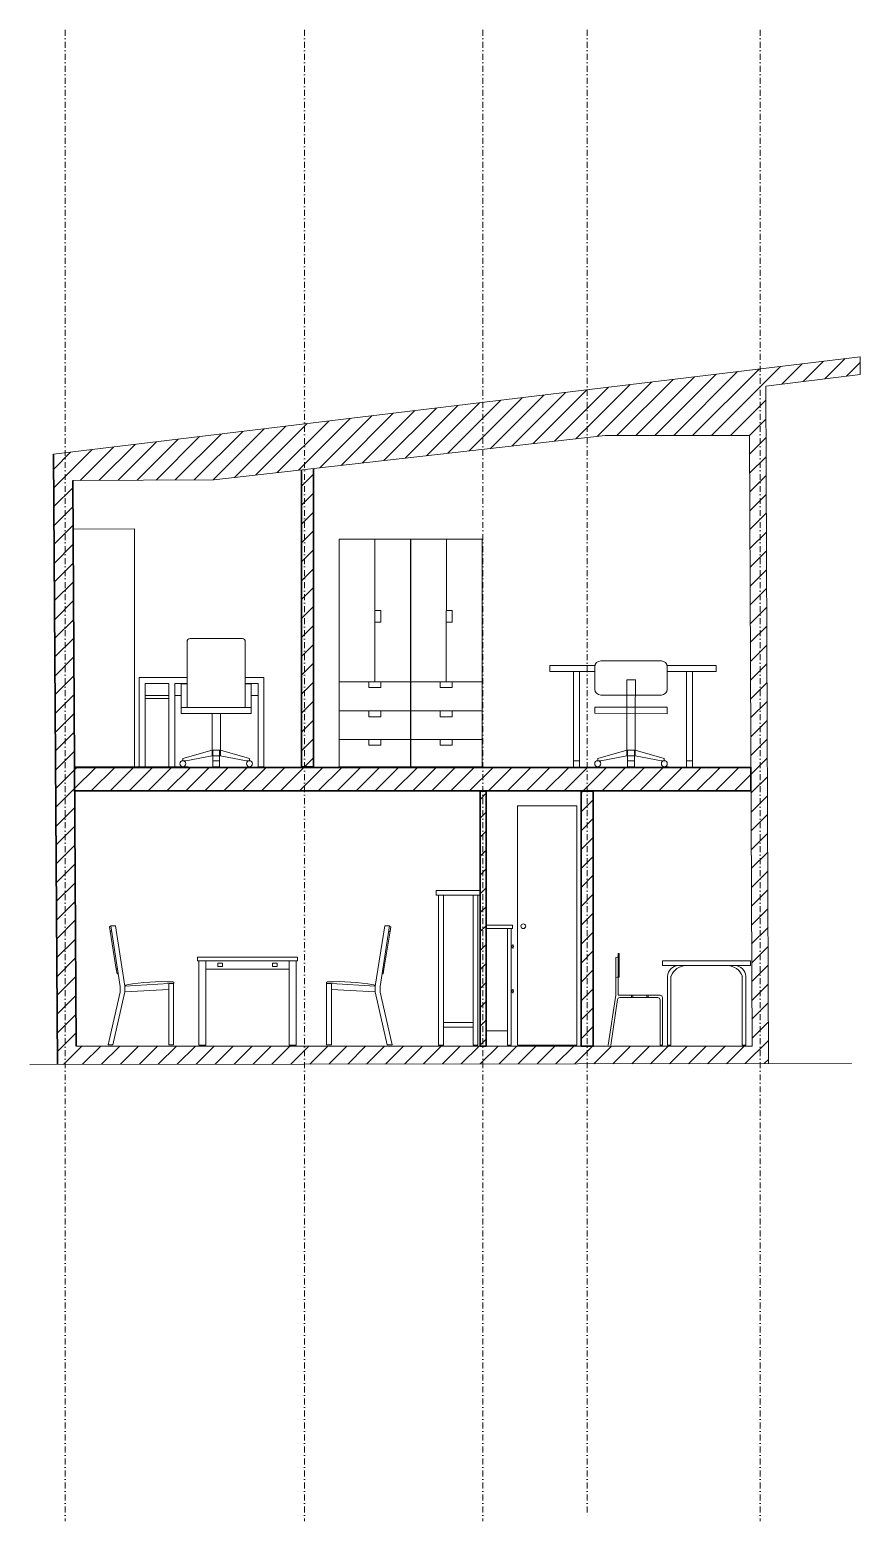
# Model space of a CAD drawing. Header units: centimetres. Extents: x -3748 to 36104, y 2014 to 15840.
# Drawn here: x 1505 to 2204, y 4841 to 6095 of the extents above; entities that cross this region are included whole.
import ezdxf

# ---------------------------------------------------------------- set-up
doc = ezdxf.new("R2010")
doc.units = ezdxf.units.CM
doc.header["$MEASUREMENT"] = 0
doc.linetypes.add('DASHDOT', pattern=[1, 0.5, -0.25, 0, -0.25])
for name, color, linetype, lineweight in [('Arredi', 3, 'Continuous', 15), ('Dettagli', 3, 'Continuous', 18), ('linee', 252, 'DASHDOT', 13), ('Muri esterni', 1, 'Continuous', 30)]:
    doc.layers.add(name, color=color, linetype=linetype, lineweight=lineweight)

msp = doc.modelspace()

# ---------------------------------------------------------------- hatches: boundary and pattern name
at = {"layer": 'Dettagli'}
h = msp.add_hatch(dxfattribs=at)
h.set_pattern_fill('ANSI31', color=256, scale=90)
h.paths.add_polyline_path([(2124.3, 5795.4), (2203.7, 5805.1), (2203.7, 5820.1), (1525.4, 5738.1), (1528.7, 5224.9), (2126.7, 5225.5)])
h.paths.add_polyline_path([(1541.6, 5716.1), (1660.1, 5716.7), (1989.3, 5753.9), (2110.6, 5753.9), (2111.8, 5474.7), (2111.8, 5474.7), (2111.8, 5473.2), (2112.8, 5240.3), (1889.1, 5240.2), (1889.1, 5240.2), (1884, 5240.2), (1544.2, 5240.2)], flags=16)
h.paths.add_polyline_path([(1597.3, 5550.3), (1637.6, 5550.3), (1637.6, 5580.6, -0.414214), (1640.1, 5583.1), (1684.1, 5583.1, -0.414214), (1686.6, 5580.6), (1686.6, 5550.3), (1702.3, 5550.3), (1702.3, 5475.3), (1697.3, 5475.3), (1697.3, 5535.3), (1691.6, 5535.3), (1691.6, 5525.1), (1691.6, 5520.1), (1665.6, 5520.1), (1665.6, 5489.1), (1690.1, 5482.3), (1690.1, 5480.3, -0.414214), (1692.6, 5477.8, -1), (1687.6, 5477.8, -0.414214), (1690.1, 5480.3), (1687.6, 5480.3), (1665.5, 5484.4), (1665, 5484.4), (1665, 5475.3), (1659.2, 5475.3), (1659.2, 5484.4), (1658.7, 5484.4), (1636.6, 5480.3), (1634.1, 5480.3, -0.414214), (1636.6, 5477.8, -0.410565), (1634.1, 5475.3), (1627.3, 5475.3), (1627.3, 5475.3), (1597.3, 5475.3)], flags=0)
h.paths.add_polyline_path([(1602.3, 5545.3), (1622.3, 5545.3), (1622.3, 5475.3), (1602.3, 5475.3)], flags=0)
h.paths.add_polyline_path([(1686.6, 5545.1), (1691.6, 5545.1), (1697.3, 5545.3), (1686.6, 5545.3)], flags=0)
h.paths.add_polyline_path([(1637.6, 5545.3), (1637.6, 5545.1), (1637.6, 5525.1), (1632.6, 5525.1), (1632.6, 5545.3)], flags=0)
h.paths.add_polyline_path([(1743.9, 5475.2), (1743.9, 5726.2), (1744, 5726.2), (1744, 5475.2)], flags=0)
h.paths.add_polyline_path([(1658.7, 5489.1), (1659.2, 5489.1), (1659.2, 5489.3)], flags=0)
h.paths.add_polyline_path([(1825.9, 5546.8), (1855.6, 5546.8), (1855.9, 5666.8), (1825.9, 5666.8)], flags=0)
h.paths.add_polyline_path([(1825.6, 5498.3), (1800.6, 5498.3), (1800.6, 5493.3), (1790.6, 5493.3), (1790.6, 5498.3), (1765.6, 5498.3), (1765.6, 5475.3), (1825.6, 5475.3)], flags=0)
h.paths.add_polyline_path([(1765.6, 5666.8), (1795.6, 5666.8), (1795.6, 5606.8), (1800.6, 5606.8), (1800.6, 5596.8), (1795.6, 5596.8), (1795.6, 5666.8), (1765.6, 5666.8), (1765.6, 5546.8), (1765.6, 5522.3), (1860.6, 5522.3), (1860.6, 5517.3), (1850.6, 5517.3), (1850.6, 5522.3), (1800.6, 5522.3), (1800.6, 5517.3), (1790.6, 5517.3), (1790.6, 5522.3), (1765.6, 5522.3)], flags=0)
h.paths.add_polyline_path([(1573.4, 5341.3), (1577.4, 5341.3), (1585.4, 5290.8, -0.256416), (1587.4, 5292, -0.056118), (1625.6, 5294.3, -0.61279), (1626.3, 5292.9), (1626.3, 5241.3), (1622.3, 5241.3), (1622.3, 5288), (1585.4, 5285.8), (1575.3, 5241.3), (1571.3, 5241.3), (1581.4, 5285.5), (1581.4, 5290.5), (1579.7, 5301.1, -0.095315), (1578.7, 5301.1), (1578.1, 5305.1), (1573, 5337), (1572.4, 5341, -0.100389), (1573.4, 5341.2)], flags=0)
h.paths.add_polyline_path([(1646.4, 5315.1), (1730.4, 5315.1), (1730.4, 5312.1), (1729.4, 5312.1), (1729.4, 5241.1), (1723.4, 5241.1), (1723.4, 5305.1), (1653.4, 5305.1), (1653.4, 5241.1), (1647.4, 5241.1), (1647.4, 5312.1), (1646.4, 5312.1)], flags=0)
h.paths.add_polyline_path([(1663.4, 5310.1), (1667.4, 5310.1), (1667.4, 5307.1), (1663.4, 5307.1)], flags=0)
h.paths.add_polyline_path([(1709.4, 5310.1), (1713.4, 5310.1), (1713.4, 5307.1), (1709.4, 5307.1)], flags=0)
h.paths.add_polyline_path([(1942.6, 5560.3), (1980.6, 5560.3, -0.356388), (1985.5, 5564.3), (2036.5, 5564.3, -0.356388), (2041.4, 5560.3), (2082.6, 5560.3), (2082.6, 5555.3), (2062.6, 5555.3), (2062.6, 5480.3), (2057.6, 5480.3), (2057.6, 5555.3), (2041.5, 5555.3), (2041.5, 5554.8), (2041.5, 5540.6, -0.414212), (2036.5, 5535.6), (2014.7, 5535.6), (2014.6, 5525.3), (2041.5, 5525.3), (2041.5, 5519.8), (2014.5, 5520), (2014.5, 5489.1), (2039, 5482.3), (2039, 5480.3, -0.414214), (2041.5, 5477.8, -1), (2036.5, 5477.8, -0.414214), (2039, 5480.3), (2036.5, 5480.3), (2014.5, 5484.4), (2014, 5484.4), (2014, 5475.3), (2008.1, 5475.3), (2008.1, 5484.4), (2007.6, 5484.4), (1985.5, 5480.3), (1983, 5480.3, -0.414214), (1985.5, 5477.8, -1), (1980.5, 5477.8, -0.414214), (1983, 5480.3), (1983, 5482.3), (2007.6, 5489.1), (2007.5, 5520.1), (1980.5, 5520.3), (1980.5, 5525.3), (2007.5, 5525.3), (2007.5, 5535.6), (1985.5, 5535.6, -0.414214), (1980.5, 5540.6), (1980.5, 5555.3), (1967.6, 5555.3), (1967.6, 5480.3), (1962.6, 5480.3), (1962.6, 5555.3), (1942.6, 5555.3)], flags=0)
h.paths.add_polyline_path([(1804, 5341.3), (1808, 5341.3), (1807.9, 5340.9, -0.100389), (1808.9, 5340.6), (1808.3, 5336.7), (1803.2, 5305.1), (1802.6, 5301.1, -0.095315), (1801.6, 5301.1), (1799.9, 5290.5), (1799.9, 5285.5), (1810, 5241.3), (1806, 5241.3), (1795.9, 5285.8), (1759, 5288), (1759, 5241.3), (1755, 5241.3), (1755, 5292.9, -0.61279), (1755.8, 5294.3, -0.056118), (1794, 5292, -0.256416), (1795.9, 5290.8)], flags=0)
h.paths.add_polyline_path([(1847.2, 5371.1), (1884.2, 5371.1), (1884.2, 5367.1), (1882.2, 5367.1), (1882.2, 5241.1), (1878.2, 5241.1), (1878.2, 5256.1), (1853.2, 5256.1), (1853.2, 5241.1), (1849.2, 5241.1), (1849.2, 5367.1), (1847.2, 5367.1)], flags=0)
h.paths.add_polyline_path([(1915.4, 5442.3), (1965.4, 5442.3), (1965.4, 5241.1), (1915.4, 5241.1)], flags=0)
h.paths.add_polyline_path([(1969, 5454.7), (1979.2, 5454.7), (1979.2, 5240.3), (1969, 5240.3)], flags=0)
edge = h.paths.add_edge_path(flags=0)
edge.add_line((1889.2, 5342.1), (1911.2, 5342.1))
edge.add_line((1911.2, 5342.1), (1911.2, 5339.1))
edge.add_line((1911.2, 5339.1), (1910.2, 5339.1))
edge.add_line((1910.2, 5339.1), (1910.2, 5324.8))
edge.add_line((1910.2, 5324.8), (1911.1, 5324.8))
edge.add_ellipse((1911.6, 5324), major_axis=(0, -1.5), ratio=0.357638, start_angle=300, end_angle=600, ccw=False)
edge.add_line((1911.1, 5323.3), (1910.2, 5323.3))
edge.add_line((1910.2, 5323.3), (1910.2, 5287.2))
edge.add_line((1910.2, 5287.2), (1911.1, 5287.2))
edge.add_ellipse((1911.6, 5286.4), major_axis=(0, -1.5), ratio=0.357638, start_angle=300, end_angle=600, ccw=False)
edge.add_line((1911.1, 5285.7), (1910.2, 5285.7))
edge.add_line((1910.2, 5285.7), (1910.2, 5241.1))
edge.add_line((1910.2, 5241.1), (1907.2, 5241.1))
edge.add_line((1907.2, 5241.1), (1907.2, 5253.1))
edge.add_line((1907.2, 5253.1), (1889.2, 5253.1))
edge.add_line((1889.2, 5253.1), (1889.2, 5339.1))
edge.add_line((1889.2, 5339.1), (1889.2, 5342.1))
h.paths.add_polyline_path([(2014, 5489.1), (2014, 5484.4), (2008.1, 5484.4), (2008.1, 5489.1)], flags=0)
h.paths.add_polyline_path([(1922.4, 5341.1, -1), (1918.4, 5341.1, -1)], flags=0)
h.paths.add_polyline_path([(2000.3, 5318.1), (2001, 5318.1), (2001, 5298.3), (2000.3, 5298.3), (2000.3, 5283.5, 0.436091), (2000.8, 5283.1), (2035.4, 5283.1, -0.414214), (2037.4, 5281.2), (2037.4, 5241.1), (2035.4, 5241.1), (2035.4, 5279.2, 0.414214), (2033.4, 5281.1), (2011.4, 5281.1), (2011.4, 5283.1), (2000.3, 5283.1), (2000.3, 5298.3, 0.096723), (1998.3, 5298.1), (1998.3, 5300.1), (1998.3, 5314.8, -0.072231), (1999.8, 5315.1), (2000.3, 5315.1)], flags=0)
h.paths.add_polyline_path([(2037.6, 5312.1), (2111.6, 5312.1), (2111.6, 5308.1), (2098.5, 5308.1, -0.356963), (2107.6, 5299.1), (2107.6, 5241.1), (2104.6, 5241.1), (2104.6, 5299.1, 0.298283), (2092.1, 5308.1), (2057.2, 5308.1, 0.298283), (2044.6, 5299.1), (2044.6, 5241.1), (2041.6, 5241.1), (2041.6, 5299.1, -0.356963), (2050.8, 5308.1), (2037.6, 5308.1)], flags=0)
h.paths.add_polyline_path([(2111.8, 5473.2), (2111.8, 5474.7), (1542.9, 5474.7), (1543, 5455), (2111.8, 5455)], flags=0)
h = msp.add_hatch(dxfattribs=at)
h.set_pattern_fill('ANSI31', color=256, scale=90)
h.paths.add_polyline_path([(1743.9, 5726.2), (1733.8, 5725.1), (1733.8, 5475.2), (1743.9, 5475.2)])
h = msp.add_hatch(dxfattribs=at)
h.set_pattern_fill('ANSI31', color=256, scale=90)
h.paths.add_polyline_path([(2111.8, 5474.7), (1542.9, 5474.7), (1543, 5455), (2111.8, 5455)])
h = msp.add_hatch(dxfattribs=at)
h.set_pattern_fill('ANSI31', color=256, scale=90)
h.paths.add_polyline_path([(1889.1, 5454.7), (1884, 5454.7), (1884, 5371.1), (1884.2, 5371.1), (1884.2, 5367.1), (1884, 5240.2), (1889.1, 5240.2)])
h = msp.add_hatch(dxfattribs=at)
h.set_pattern_fill('ANSI31', color=256, scale=90)
h.paths.add_polyline_path([(1979.2, 5454.7), (1969, 5454.7), (1969, 5240.3), (1979.2, 5240.3)])

# ---------------------------------------------------------------- linework, layer by layer
at = {"layer": 'Arredi', "lineweight": 0}
for p, q in [((1593.4, 5675.3), (1541.9, 5675)), ((1593.4, 5475.3), (1593.4, 5675.3)), ((1765.6, 5666.8), (1765.6, 5475.3)), ((1825.6, 5666.8), (1765.6, 5666.8)), ((1765.6, 5666.8), (1765.6, 5546.8)), ((1795.6, 5546.8), (1795.6, 5666.8)), ((1825.6, 5475.3), (1825.6, 5666.8)), ((1825.9, 5666.8), (1825.9, 5475.3)), ((1885.9, 5666.8), (1825.9, 5666.8)), ((1855.6, 5546.8), (1855.9, 5666.8)), ((1885.9, 5475.3), (1885.9, 5666.8)), ((1795.6, 5606.8), (1800.6, 5606.8)), ((1800.6, 5596.8), (1795.6, 5596.8)), ((1800.6, 5606.8), (1800.6, 5596.8)), ((1855.7, 5606.8), (1860.7, 5606.8)), ((1860.7, 5596.8), (1855.7, 5596.8)), ((1860.7, 5606.8), (1860.7, 5596.8)), ((1640.1, 5583.1), (1684.1, 5583.1)), ((1637.6, 5580.6), (1637.6, 5545.1)), ((1686.6, 5580.6), (1686.6, 5545.1)), ((1765.6, 5571.3), (1765.6, 5475.3)), ((1765.6, 5571.3), (1765.6, 5521.3)), ((1765.6, 5571.3), (1765.6, 5511.3)), ((1942.6, 5560.3), (1980.6, 5560.3)), ((1942.6, 5560.3), (1942.6, 5555.3)), ((1980.5, 5560.3), (1980.5, 5555.3)), ((1980.5, 5559.3), (1980.5, 5540.6)), ((1985.5, 5564.3), (2036.5, 5564.3)), ((2041.4, 5560.3), (2082.6, 5560.3)), ((2041.5, 5554.8), (2041.5, 5560.3)), ((2041.5, 5559.3), (2041.5, 5540.6)), ((2082.6, 5560.3), (2082.6, 5555.3)), ((1597.3, 5550.3), (1637.6, 5550.3)), ((1597.3, 5475.3), (1597.3, 5550.3)), ((1597.3, 5550.3), (1597.3, 5535.3)), ((1622.3, 5545.3), (1602.3, 5545.3)), ((1602.3, 5545.3), (1602.3, 5475.3)), ((1622.3, 5545.3), (1622.3, 5475.3)), ((1637.6, 5545.3), (1627.3, 5545.3)), ((1627.3, 5475.3), (1627.3, 5545.3)), ((1686.6, 5550.3), (1702.3, 5550.3)), ((1697.3, 5545.3), (1686.6, 5545.3)), ((1697.3, 5475.3), (1697.3, 5545.3)), ((1702.3, 5550.3), (1702.3, 5475.3)), ((1765.6, 5546.8), (1885.9, 5546.8)), ((1795.6, 5546.8), (1790.6, 5546.8)), ((1790.6, 5546.8), (1790.6, 5541.8)), ((1800.6, 5541.8), (1800.6, 5546.8)), ((1855.6, 5546.8), (1850.6, 5546.8)), ((1850.6, 5546.8), (1850.6, 5541.8)), ((1860.6, 5541.8), (1860.6, 5546.8)), ((1942.6, 5555.3), (1980.5, 5555.3)), ((1962.6, 5555.3), (1962.6, 5475.3)), ((1967.6, 5475.3), (1967.6, 5555.3)), ((2007.5, 5520.1), (2007.5, 5548.5)), ((2007.5, 5548.5), (2014.9, 5548.5)), ((2014.5, 5520.1), (2014.9, 5548.5)), ((2041.5, 5555.3), (2082.6, 5555.3)), ((2057.6, 5475.3), (2057.6, 5555.3)), ((2062.6, 5555.3), (2062.6, 5475.3)), ((1602.3, 5535.3), (1622.3, 5535.3)), ((1602.3, 5535.3), (1602.3, 5532.8)), ((1602.3, 5532.8), (1622.3, 5532.8)), ((1627.3, 5535.3), (1632.6, 5535.3)), ((1637.6, 5545.1), (1632.6, 5545.1)), ((1632.6, 5545.1), (1632.6, 5525.1)), ((1637.6, 5525.1), (1637.6, 5545.1)), ((1686.6, 5525.1), (1686.6, 5545.1)), ((1686.6, 5545.1), (1691.6, 5545.1)), ((1691.6, 5545.1), (1691.6, 5525.1)), ((1691.6, 5535.3), (1697.3, 5535.3)), ((1790.6, 5541.8), (1800.6, 5541.8)), ((1850.6, 5541.8), (1860.6, 5541.8)), ((2036.5, 5535.6), (1985.5, 5535.6)), ((1632.6, 5525.1), (1691.6, 5525.1)), ((1632.6, 5525.1), (1632.6, 5520.1)), ((1691.6, 5525.1), (1691.6, 5520.1)), ((1765.6, 5522.3), (1885.9, 5522.3)), ((1790.6, 5522.3), (1790.6, 5517.3)), ((1800.6, 5517.3), (1800.6, 5522.3)), ((1850.6, 5522.3), (1850.6, 5517.3)), ((1860.6, 5517.3), (1860.6, 5522.3)), ((2041.5, 5525.3), (1980.5, 5525.3)), ((1980.5, 5520.3), (1980.5, 5525.3)), ((1980.5, 5520.3), (2041.5, 5519.8)), ((2041.5, 5519.8), (2041.5, 5525.3)), ((1632.6, 5520.1), (1691.6, 5520.1)), ((1658.6, 5520.1), (1658.7, 5484.4)), ((1665.6, 5520.1), (1665.6, 5484.4)), ((1765.6, 5511.3), (1765.6, 5499.3)), ((1790.6, 5517.3), (1800.6, 5517.3)), ((1850.6, 5517.3), (1860.6, 5517.3)), ((2007.5, 5520.1), (2007.6, 5484.4)), ((2014.5, 5520.1), (2014.5, 5484.4)), ((1885.9, 5498.3), (1765.6, 5498.3)), ((1790.6, 5498.3), (1790.6, 5493.3)), ((1800.6, 5493.3), (1800.6, 5498.3)), ((1850.6, 5498.3), (1850.6, 5493.3)), ((1860.6, 5493.3), (1860.6, 5498.3)), ((1658.7, 5489.1), (1634.1, 5482.3)), ((1658.7, 5484.4), (1636.6, 5480.3)), ((1658.7, 5489.1), (1665.6, 5489.1)), ((1658.7, 5484.4), (1665.6, 5484.4)), ((1658.7, 5484.4), (1659.2, 5484.4)), ((1659.2, 5484.4), (1659.2, 5489.1)), ((1659.2, 5484.4), (1659.2, 5475.3)), ((1665, 5484.4), (1665, 5489.1)), ((1665.5, 5484.4), (1665, 5484.4)), ((1665, 5484.4), (1665, 5475.3)), ((1665.5, 5484.4), (1687.6, 5480.3)), ((1665.6, 5489.1), (1690.1, 5482.3)), ((1790.6, 5493.3), (1800.6, 5493.3)), ((1850.6, 5493.3), (1860.6, 5493.3)), ((2007.6, 5489.1), (1983, 5482.3)), ((2007.6, 5484.4), (1985.5, 5480.3)), ((2007.6, 5489.1), (2014.5, 5489.1)), ((2007.6, 5484.4), (2014.5, 5484.4)), ((2007.6, 5484.4), (2008.1, 5484.4)), ((2008.1, 5484.4), (2008.1, 5489.1)), ((2008.1, 5484.4), (2008.1, 5475.3)), ((2014, 5484.4), (2014, 5489.1)), ((2014.5, 5484.4), (2014, 5484.4)), ((2014, 5484.4), (2014, 5475.3)), ((2014.5, 5489.1), (2039, 5482.3)), ((2014.5, 5484.4), (2036.5, 5480.3)), ((1542.9, 5475.3), (1638.4, 5475.3)), ((1627.3, 5475.3), (1597.3, 5475.3)), ((1597.3, 5475.3), (1627.3, 5475.3)), ((1634.1, 5480.3), (1634.1, 5482.3)), ((1634.1, 5480.3), (1636.6, 5480.3)), ((1665, 5480.3), (1659.2, 5480.3)), ((1659.2, 5475.3), (1665, 5475.3)), ((1687.6, 5480.3), (1690.1, 5480.3)), ((1690.1, 5482.3), (1690.1, 5480.3)), ((1702.3, 5475.3), (1697.3, 5475.3)), ((1702.3, 5475.3), (1697.3, 5475.3)), ((1765.6, 5475.3), (1795.6, 5475.3)), ((1765.6, 5475.3), (1825.6, 5475.3)), ((1825.9, 5475.3), (1885.9, 5475.3)), ((1967.6, 5480.3), (1962.6, 5480.3)), ((1983, 5480.3), (1983, 5482.3)), ((1983, 5480.3), (1985.5, 5480.3)), ((2014, 5480.3), (2008.1, 5480.3)), ((2014, 5475.3), (2008.1, 5475.3)), ((2036.5, 5480.3), (2039, 5480.3)), ((2042.6, 5475.3), (2037.6, 5475.3)), ((2039, 5480.3), (2039, 5482.3)), ((2062.6, 5480.3), (2057.6, 5480.3)), ((1573, 5337), (1572.4, 5341)), ((1573, 5337), (1578.1, 5305.1)), ((1808.3, 5337), (1803.2, 5305.1)), ((1808.3, 5336.7), (1808.9, 5340.6)), ((2001, 5309.1), (2000.3, 5309.1)), ((2000.3, 5308.1), (2001, 5308.1)), ((1578.7, 5301.1), (1578.1, 5305.1)), ((1653.4, 5305.1), (1723.4, 5305.1)), ((1802.6, 5301.1), (1803.2, 5305.1)), ((1998.3, 5300.1), (1998.3, 5298.1)), ((1581.4, 5290.5), (1581.4, 5285.5)), ((1622.3, 5288), (1585.4, 5285.8)), ((1759, 5288), (1795.9, 5285.8)), ((1799.9, 5290.5), (1799.9, 5285.5)), ((1998.3, 5283.1), (1991.9, 5241.1)), ((2035.6, 5283.1), (2000.7, 5283.1)), ((2011.4, 5281.1), (2011.4, 5283.1)), ((2012.4, 5281.1), (2012.4, 5283.1)), ((2024.4, 5281.1), (2024.4, 5283.1)), ((2025.4, 5281.1), (2025.4, 5283.1)), ((1999.7, 5279.5), (1993.9, 5241.1)), ((2033.6, 5281.1), (2001.6, 5281.1)), ((2037.4, 5281.1), (2037.4, 5241.1))]:
    msp.add_line(p, q, dxfattribs=at)
for points in [[(1915.4, 5442.3), (1965.4, 5442.3), (1965.4, 5241.1), (1915.4, 5241.1), (1915.4, 5442.3)], [(1847.2, 5371.1), (1884.2, 5371.1), (1884.2, 5367.1), (1847.2, 5367.1), (1847.2, 5371.1)], [(1849.2, 5241.1), (1853.2, 5241.1), (1853.2, 5367.1), (1849.2, 5367.1), (1849.2, 5241.1)], [(1878.2, 5241.1), (1882.2, 5241.1), (1882.2, 5367.1), (1878.2, 5367.1), (1878.2, 5241.1)], [(1581.4, 5290.5), (1573.4, 5341.3), (1577.4, 5341.3), (1585.4, 5290.8)], [(1799.9, 5290.5), (1808, 5341.3), (1804, 5341.3), (1795.9, 5290.8)], [(1889.2, 5342.1), (1889.2, 5339.1), (1911.2, 5339.1), (1911.2, 5342.1), (1889.2, 5342.1)], [(1907.2, 5253.1), (1889.2, 5253.1), (1889.2, 5339.1)], [(1910.2, 5339.1), (1910.2, 5241.1), (1907.2, 5241.1), (1907.2, 5339.1)], [(1911.1, 5324.8), (1910.2, 5324.8), (1910.2, 5323.3), (1911.1, 5323.3)], [(1646.4, 5315.1), (1646.4, 5312.1), (1730.4, 5312.1), (1730.4, 5315.1), (1646.4, 5315.1)], [(1647.4, 5312.1), (1647.4, 5241.1), (1653.4, 5241.1), (1653.4, 5312.1)], [(1663.4, 5310.1), (1667.4, 5310.1), (1667.4, 5307.1), (1663.4, 5307.1), (1663.4, 5310.1)], [(1709.4, 5310.1), (1713.4, 5310.1), (1713.4, 5307.1), (1709.4, 5307.1), (1709.4, 5310.1)], [(1723.4, 5312.1), (1723.4, 5241.1), (1729.4, 5241.1), (1729.4, 5312.1)], [(1998.3, 5283.1), (1998.3, 5314.8)], [(1999.8, 5315.1), (2000.3, 5315.1), (2000.3, 5283.5)], [(2000.3, 5315.1), (2000.3, 5318.1), (2001, 5318.1), (2001, 5298.3), (2000.3, 5298.3)], [(2037.6, 5312.1), (2111.6, 5312.1), (2111.6, 5308.1), (2037.6, 5308.1), (2037.6, 5312.1)], [(2041.6, 5241.1), (2041.6, 5299.1)], [(2044.6, 5299.1), (2044.6, 5241.1), (2041.6, 5241.1)], [(2104.6, 5241.1), (2104.6, 5299.1)], [(2107.6, 5299.1), (2107.6, 5241.1), (2104.6, 5241.1)], [(1581.4, 5285.5), (1571.3, 5241.3), (1575.3, 5241.3), (1585.4, 5285.8)], [(1622.3, 5292.9), (1585.4, 5290.8)], [(1585.4, 5285.8), (1585.4, 5290.8)], [(1626.3, 5241.3), (1622.3, 5241.3), (1622.3, 5292.9), (1626.3, 5292.9), (1626.3, 5241.3)], [(1755, 5241.3), (1759, 5241.3), (1759, 5292.9), (1755, 5292.9), (1755, 5241.3)], [(1759, 5292.9), (1795.9, 5290.8)], [(1795.9, 5285.8), (1795.9, 5290.8)], [(1799.9, 5285.5), (1810, 5241.3), (1806, 5241.3), (1795.9, 5285.8)], [(1911.1, 5287.2), (1910.2, 5287.2), (1910.2, 5285.7), (1911.1, 5285.7)], [(2037.4, 5241.1), (2035.4, 5241.1), (2035.4, 5279.2)], [(1853.2, 5256.1), (1878.2, 5256.1), (1878.2, 5260.1), (1853.2, 5260.1), (1853.2, 5256.1)]]:
    msp.add_lwpolyline(points, dxfattribs=at)
for centre, radius in [((1634.1, 5477.8), 2.5), ((1690.1, 5477.8), 2.5), ((1983, 5477.8), 2.5), ((2039, 5477.8), 2.5), ((1920.4, 5341.1), 2)]:
    msp.add_circle(centre, radius, dxfattribs=at)
for centre, radius, start, end in [((1640.1, 5580.6), 2.5, 90, 180), ((1684.1, 5580.6), 2.5, 0, 90), ((1985.5, 5559.3), 5, 90, 180), ((2036.5, 5559.3), 5, 0, 90), ((1985.5, 5540.6), 5, 180, 270), ((2036.5, 5540.6), 5, 270, 0), ((1573.6, 5338.7), 2.54, 95.1151, 118.0457), ((1573.5, 5339.6), 2.69, 259.1106, 280.8894), ((1807.8, 5339.3), 2.69, 259.1106, 280.8894), ((1807.7, 5338.4), 2.54, 61.9543, 84.8849), ((2000, 5309.8), 5.27, 87.2135, 109.312), ((2051.7, 5297.9), 10.2, 95.1142, 173.693), ((2057.8, 5294), 14.1, 92.4547, 158.8904), ((2091.5, 5294), 14.1, 21.1096, 87.5453), ((2097.5, 5297.9), 10.2, 6.307, 84.8858), ((1579.3, 5302.8), 2.54, 95.1151, 118.0457), ((1579.2, 5303.7), 2.69, 259.1106, 280.8894), ((1616.8, 5123.5), 171, 86.998, 100.101), ((1764.6, 5123.5), 171, 79.899, 93.002), ((1802.1, 5303.7), 2.69, 259.1106, 280.8894), ((1802.1, 5302.8), 2.54, 61.9543, 84.8849), ((2000, 5293.1), 5.27, 87.2135, 109.312), ((1587.5, 5289.6), 2.37, 106.9315, 150.6059), ((1625.6, 5293.4), 0.883, 326.4024, 81.6677), ((1755.8, 5293.4), 0.883, 98.3323, 213.5976), ((1793.9, 5289.6), 2.37, 29.3941, 73.0685), ((2000.8, 5283.5), 0.476, 182.4678, 263.2858), ((2035.5, 5281.1), 1.92, 357.6739, 92.3261), ((2001.6, 5279.1), 1.92, 92.3261, 173.3562), ((2033.5, 5279.1), 1.92, 357.6739, 92.3261)]:
    msp.add_arc(centre, radius, start, end, dxfattribs=at)
for centre in [(1911.6, 5324), (1911.6, 5286.4)]:
    msp.add_ellipse(centre, major_axis=(0, -1.5), ratio=0.357638, dxfattribs=at)
at = {"layer": 'linee', "ltscale": 10}
for p, q in [((1535, 6095.2), (1535, 4840.6)), ((1736.5, 6095.2), (1736.5, 4840.6)), ((1886.4, 6095.2), (1886.4, 4840.6)), ((1974.2, 6095.2), (1974.2, 4844)), ((2119.5, 6095.2), (2119.5, 4840.6))]:
    msp.add_line(p, q, dxfattribs=at)
at = {"layer": 'Muri esterni', "lineweight": 0}
for p, q in [((2203.7, 5805.1), (2203.7, 5820.1)), ((1989.3, 5753.9), (1660.1, 5716.7)), ((2110.6, 5753.9), (1989.3, 5753.9)), ((1743.9, 5475.3), (1743.9, 5726.2)), ((1660.1, 5716.7), (1541.6, 5716.1)), ((1505.4, 5224.9), (2196.4, 5225.6))]:
    msp.add_line(p, q, dxfattribs=at)
at = {"layer": 'Muri esterni'}
for p, q in [((1528.7, 5224.9), (1525.4, 5738.1)), ((1541.6, 5716.1), (1544.2, 5240.2))]:
    msp.add_line(p, q, dxfattribs=at)
at = {"layer": 'Muri esterni', "lineweight": 0}
for points in [[(1525.4, 5738.1), (2203.7, 5820.1)], [(2124.3, 5795.4), (2203.7, 5805.1)], [(2126.7, 5225.5), (2124.3, 5795.4)], [(2110.6, 5753.9), (2112.8, 5240.3)], [(1544.2, 5240.2), (2112.8, 5240.3)]]:
    msp.add_lwpolyline(points, dxfattribs=at)
at = {"layer": 'Muri esterni'}
msp.add_lwpolyline([(1744, 5726.2), (1744, 5475.2), (1733.8, 5475.2), (1733.8, 5725.1)], dxfattribs=at)
for points in [[(1542.9, 5474.7), (2111.8, 5474.7), (2111.8, 5455), (1543, 5455)], [(1884, 5454.7), (1889.1, 5454.7), (1889.1, 5240.2), (1884, 5240.2)], [(1969, 5454.7), (1979.2, 5454.7), (1979.2, 5240.3), (1969, 5240.3)]]:
    msp.add_lwpolyline(points, close=True, dxfattribs=at)

doc.saveas('drawing.dxf')
